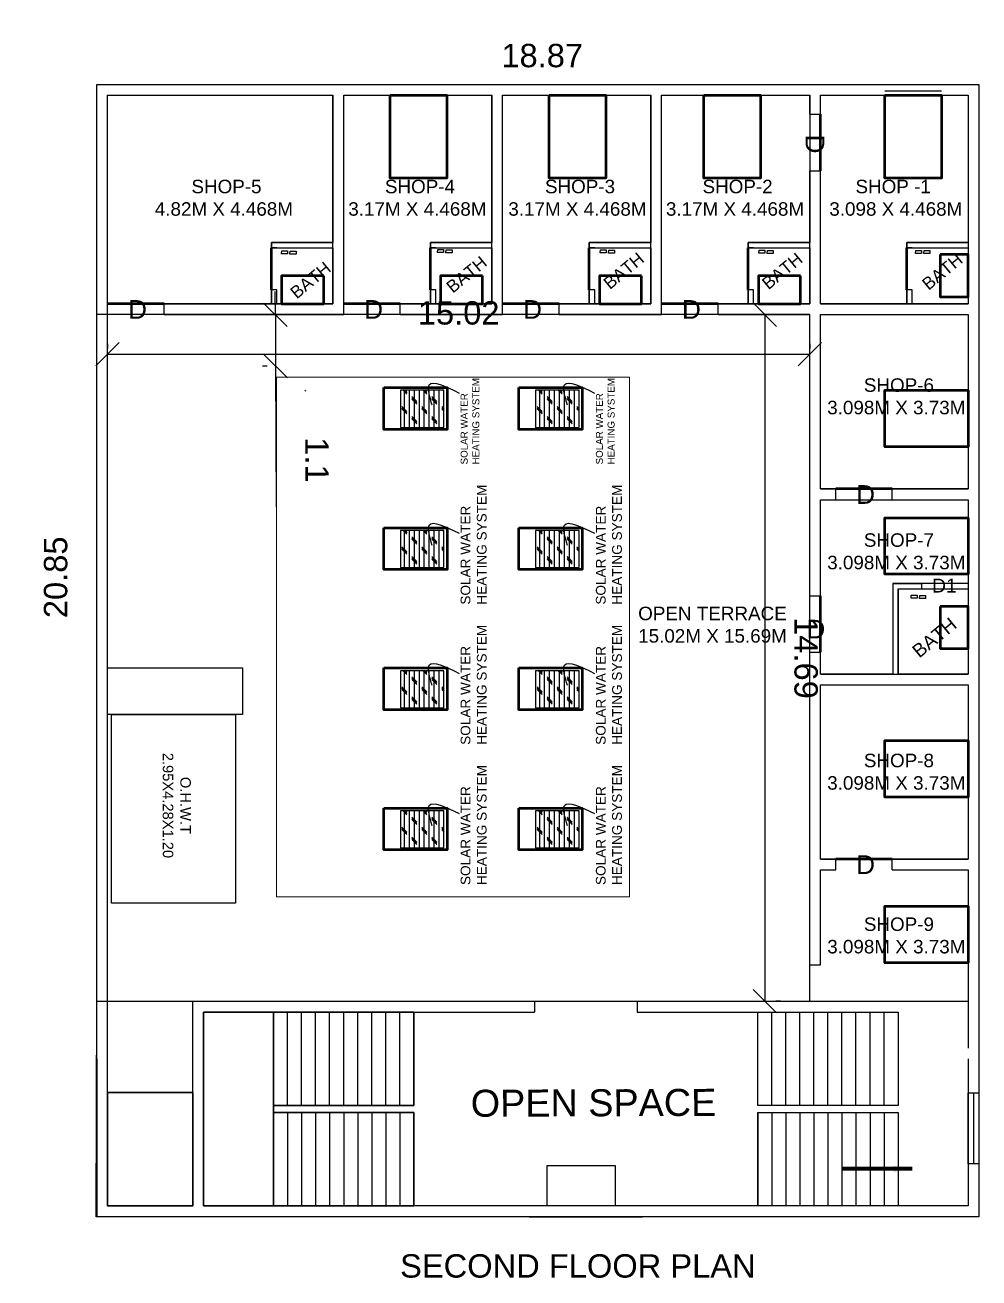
# Model space of a CAD drawing. Header units: metres. Extents: x 145568 to 146222, y 212280 to 212437.
# Drawn here: x 145808.28 to 145828.69, y 212330.65 to 212357.46 of the extents above; entities that cross this region are included whole.
import ezdxf

# ---------------------------------------------------------------- set-up
doc = ezdxf.new("R2010")
doc.units = ezdxf.units.M
doc.linetypes.add('ACAD_ISO07W100', pattern=[3, 0, -3])
doc.linetypes.add('HIDDEN', pattern=[0.375, 0.25, -0.125])
for name, color, linetype in [('BLK_1_COVERED_AREA', 140, 'Continuous'), ('BLK_1_FLR_2_BLT_UP_AREA', 13, 'Continuous'), ('BLK_1_FLR_2_DRINKING_WATER', 7, 'Continuous'), ('BLK_1_FLR_2_REGULAR_ROOM_1', 117, 'Continuous'), ('BLK_1_FLR_2_ROOF_AREA', 54, 'Continuous'), ('BLK_1_FLR_2_WASH', 56, 'Continuous'), ('BLK_1_FLR_2_WATER_CLOSET', 3, 'Continuous'), ('BLK_1_TERRACESERVICE_UTILITYDISTANCE', 1, 'Continuous'), ('FLOOR -GROUND', 7, 'Continuous'), ('SOLAR_WATER_HEATER', 1, 'Continuous')]:
    doc.layers.add(name, color=color, linetype=linetype)
for name, color, linetype, lineweight in [('BLK_1FLR_2_LIFT_1', 30, 'HIDDEN', 30), ('FLOOR02', 7, 'Continuous', 50), ('SOLAR_PANEL', 3, 'Continuous', 5)]:
    doc.layers.add(name, color=color, linetype=linetype, lineweight=lineweight)
doc.styles.get("Standard").update_dxf_attribs({"font": 'arial.ttf'})
doc.styles.add('STYLE10', font='swiss.ttf', dxfattribs={"height": 7})
doc.dimstyles.new('ISO-25', dxfattribs={"dimtxt": 2.5, "dimasz": 2.5, "dimexe": 1.25, "dimexo": 0.625, "dimtad": 1, "dimdsep": 46, "dimtxsty": 'Standard', "dimcen": 2.5, "dimadec": 0, "dimazin": 0, "dimtfac": 1, "dimtmove": 0, "dimatfit": 3, "dimfxl": 0, "dimarcsym": 0})
doc.dimstyles.new('Scale-100 Metre', dxfattribs={"dimtxt": 0.3, "dimasz": 0.175, "dimexe": 0.125, "dimexo": 0.0625, "dimgap": 0, "dimtad": 1, "dimzin": 3, "dimdsep": 46, "dimtxsty": 'Standard', "dimblk": 'ARCHTICK', "dimcen": -0.09, "dimse1": 1, "dimse2": 1, "dimclrd": 3, "dimclrt": 7, "dimadec": 0, "dimazin": 0, "dimtfac": 0.65, "dimtofl": 0, "dimtmove": 0, "dimatfit": 3, "dimfxl": 0, "dimtzin": 0, "dimlwd": -1, "dimarcsym": 0})

# ---------------------------------------------------------------- blocks, each defined once
blk = doc.blocks.new('*D66')
at = {"layer": 'Defpoints', "color": 0}
for p in [(145809.82, 212356.193), (145828.69, 212356.193), (145828.69, 212355.925)]:
    blk.add_point(p, dxfattribs=at)
at = {"color": 0, "insert": (145819.347, 212356.806), "char_height": 1, "attachment_point": 5}
blk.add_mtext('{\\H0.5x;18.87}', dxfattribs=at)
blk = doc.blocks.new('_Oblique')
at = {"color": 0, "linetype": 'ByBlock', "lineweight": -2}
blk.add_line((-0.5, -0.5), (0.5, 0.5), dxfattribs=at)
blk = doc.blocks.new('*D67')
at = {"layer": 'Defpoints', "color": 0}
for p in [(145809.82, 212356.193), (145809.82, 212335.341), (145809.82, 212335.341)]:
    blk.add_point(p, dxfattribs=at)
at = {"color": 0, "insert": (145808.94, 212345.645), "char_height": 1, "attachment_point": 5, "rotation": 90}
blk.add_mtext('{\\H0.5x;20.85}', dxfattribs=at)
blk = doc.blocks.new('*D63')
at = {"layer": 'BLK_1_TERRACESERVICE_UTILITYDISTANCE', "color": 0, "lineweight": -2}
for p, q in [((145813.639, 212351.263), (145813.637, 212351.763)), ((145813.639, 212351.263), (145813.644, 212350.162)), ((145813.644, 212350.162), (145813.657, 212347.145))]:
    blk.add_line(p, q, dxfattribs=at)
at = {"layer": 'BLK_1_TERRACESERVICE_UTILITYDISTANCE', "color": 0, "linetype": 'ACAD_ISO07W100', "lineweight": -2}
for p, q in [((145813.461, 212351.262), (145812.389, 212351.258)), ((145813.466, 212350.161), (145812.394, 212350.156))]:
    blk.add_line(p, q, dxfattribs=at)
at = {"layer": 'Defpoints', "color": 0}
for p in [(145814.086, 212351.265), (145813.644, 212350.162), (145814.091, 212350.164)]:
    blk.add_point(p, dxfattribs=at)
at = {"layer": 'BLK_1_TERRACESERVICE_UTILITYDISTANCE', "color": 0, "lineweight": -2, "xscale": 0.5, "yscale": 0.5, "zscale": 0.5}
for p, rotation in [((145813.639, 212351.263), 270.2542073395034), ((145813.644, 212350.162), 90.25420733950341)]:
    blk.add_blockref('_Oblique', p, dxfattribs=dict(at, rotation=rotation))
at = {"layer": 'BLK_1_TERRACESERVICE_UTILITYDISTANCE', "color": 0, "insert": (145814.529, 212348.157), "char_height": 0.5, "attachment_point": 5, "rotation": 270.2542}
blk.add_mtext('1.1', dxfattribs=at)
blk = doc.blocks.new('*D61')
at = {"layer": 'BLK_1_TERRACESERVICE_UTILITYDISTANCE', "color": 0, "linetype": 'ACAD_ISO07W100', "lineweight": -2}
for p, q in [((145810.05, 212350.64), (145810.05, 212349.17)), ((145825.07, 212350.64), (145825.07, 212349.17))]:
    blk.add_line(p, q, dxfattribs=at)
at = {"layer": 'BLK_1_TERRACESERVICE_UTILITYDISTANCE', "color": 0, "lineweight": -2}
blk.add_line((145810.05, 212350.42), (145825.07, 212350.42), dxfattribs=at)
at = {"layer": 'Defpoints', "color": 0}
for p in [(145810.05, 212351.265), (145825.07, 212351.265), (145825.07, 212350.42)]:
    blk.add_point(p, dxfattribs=at)
at = {"layer": 'BLK_1_TERRACESERVICE_UTILITYDISTANCE', "color": 0, "lineweight": -2, "xscale": 0.5, "yscale": 0.5, "zscale": 0.5, "rotation": 180}
blk.add_blockref('_Oblique', (145810.05, 212350.42), dxfattribs=at)
at = {"layer": 'BLK_1_TERRACESERVICE_UTILITYDISTANCE', "color": 0, "lineweight": -2, "xscale": 0.5, "yscale": 0.5, "zscale": 0.5}
blk.add_blockref('_Oblique', (145825.07, 212350.42), dxfattribs=at)
at = {"layer": 'BLK_1_TERRACESERVICE_UTILITYDISTANCE', "color": 0, "insert": (145817.56, 212351.3), "char_height": 0.5, "attachment_point": 5}
blk.add_mtext('15.02', dxfattribs=at)
blk = doc.blocks.new('_ArchTick')
at = {"color": 0, "linetype": 'ByBlock', "const_width": 0.15}
blk.add_lwpolyline([(-0.5, -0.5), (0.5, 0.5)], dxfattribs=at)
blk = doc.blocks.new('*D62')
at = {"layer": 'BLK_1_TERRACESERVICE_UTILITYDISTANCE', "color": 0, "linetype": 'ACAD_ISO07W100', "lineweight": -2}
for p, q in [((145824.445, 212351.265), (145822.858, 212351.265)), ((145824.445, 212336.573), (145822.859, 212336.573))]:
    blk.add_line(p, q, dxfattribs=at)
at = {"layer": 'BLK_1_TERRACESERVICE_UTILITYDISTANCE', "color": 0, "lineweight": -2}
blk.add_line((145824.108, 212351.265), (145824.109, 212336.573), dxfattribs=at)
at = {"layer": 'Defpoints', "color": 0}
for p in [(145825.07, 212351.265), (145824.109, 212336.573), (145825.07, 212336.573)]:
    blk.add_point(p, dxfattribs=at)
at = {"layer": 'BLK_1_TERRACESERVICE_UTILITYDISTANCE', "color": 0, "lineweight": -2, "xscale": 0.5, "yscale": 0.5, "zscale": 0.5}
for p, rotation in [((145824.108, 212351.265), 90.000144235721), ((145824.109, 212336.573), 270.000144235721)]:
    blk.add_blockref('_Oblique', p, dxfattribs=dict(at, rotation=rotation))
at = {"layer": 'BLK_1_TERRACESERVICE_UTILITYDISTANCE', "color": 0, "insert": (145824.989, 212343.919), "char_height": 0.5, "attachment_point": 5, "rotation": 270.0001}
blk.add_mtext('14.69', dxfattribs=at)

msp = doc.modelspace()

# ---------------------------------------------------------------- linework, layer by layer
at = {"color": 0}
for p, q in [((145809.82, 212356.1931), (145828.69, 212356.1931)), ((145809.82, 212335.3411), (145809.82, 212356.1931)), ((145826.6781, 212356.053), (145827.8881, 212356.053)), ((145828.69, 212356.1931), (145828.69, 212331.9631)), ((145810.05, 212355.9631), (145814.87, 212355.9631)), ((145810.05, 212334.6231), (145810.05, 212355.9631)), ((145814.87, 212351.4951), (145814.87, 212355.9631)), ((145815.1, 212355.9631), (145818.27, 212355.9631)), ((145815.1, 212351.2651), (145815.1, 212355.9631)), ((145818.27, 212351.4951), (145818.27, 212355.9631)), ((145818.5, 212355.9631), (145821.67, 212355.9631)), ((145818.5, 212351.2651), (145818.5, 212355.9631)), ((145821.67, 212351.4951), (145821.67, 212355.9631)), ((145821.9, 212355.9631), (145825.07, 212355.9631)), ((145821.9, 212351.2651), (145821.9, 212355.9631)), ((145825.07, 212355.5554), (145825.07, 212355.9631)), ((145825.3, 212355.9631), (145828.46, 212355.9631)), ((145825.3, 212355.5554), (145825.3, 212355.9631)), ((145828.46, 212355.9631), (145828.46, 212351.4951)), ((145825.07, 212355.5554), (145825.3, 212355.5554)), ((145825.07, 212351.4951), (145825.07, 212354.3454)), ((145825.07, 212354.3454), (145825.3, 212354.3454)), ((145825.3, 212351.4951), (145825.3, 212354.3454)), ((145813.555, 212352.8101), (145814.87, 212352.8101)), ((145813.555, 212352.6951), (145813.555, 212352.8101)), ((145816.955, 212352.8101), (145818.27, 212352.8101)), ((145816.955, 212352.6951), (145816.955, 212352.8101)), ((145820.355, 212352.8101), (145821.67, 212352.8101)), ((145820.355, 212352.6951), (145820.355, 212352.8101)), ((145823.755, 212352.8101), (145825.07, 212352.8101)), ((145823.755, 212352.6951), (145823.755, 212352.8101)), ((145827.145, 212352.6951), (145827.145, 212352.8101)), ((145827.145, 212352.8101), (145828.46, 212352.8101)), ((145813.67, 212352.6951), (145813.555, 212352.6951)), ((145813.67, 212352.6951), (145814.87, 212352.6951)), ((145817.07, 212352.6951), (145816.955, 212352.6951)), ((145817.07, 212352.6951), (145818.27, 212352.6951)), ((145820.47, 212352.6951), (145820.355, 212352.6951)), ((145820.47, 212352.6951), (145821.67, 212352.6951)), ((145823.87, 212352.6951), (145823.755, 212352.6951)), ((145823.87, 212352.6951), (145825.07, 212352.6951)), ((145827.26, 212352.6951), (145827.145, 212352.6951)), ((145827.26, 212352.6951), (145828.46, 212352.6951)), ((145813.555, 212351.4951), (145813.555, 212351.7951)), ((145813.67, 212351.7951), (145813.555, 212351.7951)), ((145813.67, 212351.4951), (145813.67, 212351.7951)), ((145816.955, 212351.4951), (145816.955, 212351.7951)), ((145817.07, 212351.7951), (145816.955, 212351.7951)), ((145817.07, 212351.4951), (145817.07, 212351.7951)), ((145820.355, 212351.4951), (145820.355, 212351.7951)), ((145820.47, 212351.7951), (145820.355, 212351.7951)), ((145820.47, 212351.4951), (145820.47, 212351.7951)), ((145823.755, 212351.4951), (145823.755, 212351.7951)), ((145823.87, 212351.7951), (145823.755, 212351.7951)), ((145823.87, 212351.4951), (145823.87, 212351.7951)), ((145827.145, 212351.4951), (145827.145, 212351.7951)), ((145827.26, 212351.7951), (145827.145, 212351.7951)), ((145827.26, 212351.4951), (145827.26, 212351.7951)), ((145810.05, 212351.2651), (145810.05, 212351.4951)), ((145811.26, 212351.4951), (145814.87, 212351.4951)), ((145811.26, 212351.2651), (145811.26, 212351.4951)), ((145816.31, 212351.4951), (145818.27, 212351.4951)), ((145816.31, 212351.2651), (145816.31, 212351.4951)), ((145819.71, 212351.4951), (145821.67, 212351.4951)), ((145819.71, 212351.2651), (145819.71, 212351.4951)), ((145823.11, 212351.4951), (145825.07, 212351.4951)), ((145823.11, 212351.2651), (145823.11, 212351.4951)), ((145825.3, 212351.4951), (145828.46, 212351.4951)), ((145811.26, 212351.2651), (145815.1, 212351.2651)), ((145816.31, 212351.2651), (145818.5, 212351.2651)), ((145819.71, 212351.2651), (145821.9, 212351.2651)), ((145823.11, 212351.2651), (145825.07, 212351.2651)), ((145825.07, 212345.2516), (145825.07, 212351.2651)), ((145825.3, 212351.2651), (145828.46, 212351.2651)), ((145825.3, 212347.5351), (145825.3, 212351.2651)), ((145828.46, 212351.2651), (145828.46, 212347.5351)), ((145825.3, 212347.5351), (145825.6255, 212347.5351)), ((145825.6255, 212347.3051), (145825.6255, 212347.5351)), ((145826.8355, 212347.5351), (145828.46, 212347.5351)), ((145826.8355, 212347.3051), (145826.8355, 212347.5351)), ((145825.3, 212347.3051), (145825.6255, 212347.3051)), ((145825.3, 212345.2516), (145825.3, 212347.3051)), ((145826.8355, 212347.3051), (145828.46, 212347.3051)), ((145828.46, 212347.3051), (145828.46, 212343.5751)), ((145826.845, 212345.5101), (145826.845, 212343.5751)), ((145826.845, 212345.5101), (145827.46, 212345.5101)), ((145826.96, 212345.3951), (145826.96, 212343.5751)), ((145826.96, 212345.3951), (145827.46, 212345.3951)), ((145827.46, 212345.5101), (145827.46, 212345.3951)), ((145825.07, 212345.2516), (145825.3, 212345.2516)), ((145825.07, 212337.3553), (145825.07, 212344.0416)), ((145825.07, 212344.0416), (145825.3, 212344.0416)), ((145825.3, 212343.5751), (145825.3, 212344.0416)), ((145825.3, 212343.5751), (145828.46, 212343.5751)), ((145825.3, 212339.6151), (145825.3, 212343.3451)), ((145825.3, 212343.3451), (145828.46, 212343.3451)), ((145828.46, 212343.3451), (145828.46, 212339.6151)), ((145825.3, 212339.6151), (145825.6255, 212339.6151)), ((145825.3, 212337.3553), (145825.3, 212339.3851)), ((145825.3, 212339.3851), (145825.6255, 212339.3851)), ((145825.6255, 212339.3851), (145825.6255, 212339.6151)), ((145826.8355, 212339.6151), (145828.46, 212339.6151)), ((145826.8355, 212339.3851), (145826.8355, 212339.6151)), ((145826.8355, 212339.3851), (145828.46, 212339.3851)), ((145828.46, 212339.3851), (145828.46, 212335.5711)), ((145825.07, 212337.3553), (145825.3, 212337.3553)), ((145811.87, 212332.1931), (145811.87, 212336.5731)), ((145811.87, 212332.1931), (145811.87, 212335.3411)), ((145812.1, 212332.1931), (145812.1, 212335.3411)), ((145828.46, 212335.3411), (145828.46, 212332.1931)), ((145811.87, 212333.0925), (145811.87, 212334.6165)), ((145828.46, 212334.6165), (145828.69, 212334.6165)), ((145828.46, 212333.0925), (145828.46, 212334.6165)), ((145828.575, 212334.6165), (145828.575, 212333.0925)), ((145828.69, 212334.6165), (145828.69, 212333.0925)), ((145828.69, 212333.0925), (145828.46, 212333.0925)), ((145821.49, 212332.1931), (145812.1, 212332.1931)), ((145828.46, 212332.1931), (145821.49, 212332.1931)), ((145819.07, 212331.9631), (145811.87, 212331.9631)), ((145828.69, 212331.9631), (145821.49, 212331.9631))]:
    msp.add_line(p, q, dxfattribs=at)
at = {"color": 33}
for p, q in [((145814.2684, 212349.6468), (145814.2904, 212349.6248)), ((145816.3715, 212349.6468), (145816.4524, 212349.5658)), ((145816.3981, 212349.6468), (145816.4524, 212349.5924)), ((145816.3992, 212348.8534), (145816.3992, 212349.6468)), ((145816.4247, 212349.6468), (145816.4524, 212349.619)), ((145816.5056, 212348.8534), (145816.5056, 212349.6468)), ((145816.612, 212348.8534), (145816.612, 212349.6468)), ((145816.7184, 212348.8534), (145816.7184, 212349.6468)), ((145816.797, 212349.6468), (145816.878, 212349.5658)), ((145816.8236, 212349.6468), (145816.878, 212349.5924)), ((145816.8248, 212348.8534), (145816.8248, 212349.6468)), ((145816.8502, 212349.6468), (145816.878, 212349.619)), ((145816.9312, 212348.8534), (145816.9312, 212349.6468)), ((145817.0376, 212348.8534), (145817.0376, 212349.6468)), ((145817.144, 212348.8534), (145817.144, 212349.6468)), ((145817.2226, 212349.6468), (145817.2446, 212349.6248)), ((145819.2654, 212349.6468), (145819.3463, 212349.5658)), ((145819.292, 212349.6468), (145819.3463, 212349.5924)), ((145819.2932, 212348.8534), (145819.2932, 212349.6468)), ((145819.3186, 212349.6468), (145819.3463, 212349.619)), ((145819.3995, 212348.8534), (145819.3995, 212349.6468)), ((145819.5059, 212348.8534), (145819.5059, 212349.6468)), ((145819.6123, 212348.8534), (145819.6123, 212349.6468)), ((145819.6909, 212349.6468), (145819.7719, 212349.5658)), ((145819.7175, 212349.6468), (145819.7719, 212349.5924)), ((145819.7187, 212348.8534), (145819.7187, 212349.6468)), ((145819.7441, 212349.6468), (145819.7719, 212349.619)), ((145819.8251, 212348.8534), (145819.8251, 212349.6468)), ((145819.9315, 212348.8534), (145819.9315, 212349.6468)), ((145820.0379, 212348.8534), (145820.0379, 212349.6468)), ((145820.1165, 212349.6468), (145820.1385, 212349.6248)), ((145816.3461, 212349.2998), (145816.4524, 212349.1935)), ((145816.5588, 212349.5126), (145816.6652, 212349.4062)), ((145816.5588, 212349.486), (145816.6652, 212349.3796)), ((145816.5588, 212349.4594), (145816.6652, 212349.353)), ((145816.7716, 212349.2998), (145816.878, 212349.1935)), ((145816.9844, 212349.5126), (145817.0908, 212349.4062)), ((145816.9844, 212349.486), (145817.0908, 212349.3796)), ((145816.9844, 212349.4594), (145817.0908, 212349.353)), ((145817.1971, 212349.2998), (145817.2446, 212349.2524)), ((145819.24, 212349.2998), (145819.3463, 212349.1935)), ((145819.4527, 212349.5126), (145819.5591, 212349.4062)), ((145819.4527, 212349.486), (145819.5591, 212349.3796)), ((145819.4527, 212349.4594), (145819.5591, 212349.353)), ((145819.6655, 212349.2998), (145819.7719, 212349.1935)), ((145819.8783, 212349.5126), (145819.9847, 212349.4062)), ((145819.8783, 212349.486), (145819.9847, 212349.3796)), ((145819.8783, 212349.4594), (145819.9847, 212349.353)), ((145820.0911, 212349.2998), (145820.1385, 212349.2524)), ((145816.3461, 212349.2732), (145816.4524, 212349.1669)), ((145816.3461, 212349.2467), (145816.4524, 212349.1403)), ((145816.5588, 212349.0871), (145816.6652, 212348.9807)), ((145816.5588, 212349.0605), (145816.6652, 212348.9541)), ((145816.5588, 212349.0339), (145816.6652, 212348.9275)), ((145816.7716, 212349.2732), (145816.878, 212349.1669)), ((145816.7716, 212349.2467), (145816.878, 212349.1403)), ((145816.9844, 212349.0871), (145817.0908, 212348.9807)), ((145816.9844, 212349.0605), (145817.0908, 212348.9541)), ((145816.9844, 212349.0339), (145817.0908, 212348.9275)), ((145817.1971, 212349.2732), (145817.2446, 212349.2258)), ((145817.1971, 212349.2467), (145817.2446, 212349.1992)), ((145819.24, 212349.2732), (145819.3463, 212349.1669)), ((145819.24, 212349.2467), (145819.3463, 212349.1403)), ((145819.4527, 212349.0871), (145819.5591, 212348.9807)), ((145819.4527, 212349.0605), (145819.5591, 212348.9541)), ((145819.4527, 212349.0339), (145819.5591, 212348.9275)), ((145819.6655, 212349.2732), (145819.7719, 212349.1669)), ((145819.6655, 212349.2467), (145819.7719, 212349.1403)), ((145819.8783, 212349.0871), (145819.9847, 212348.9807)), ((145819.8783, 212349.0605), (145819.9847, 212348.9541)), ((145819.8783, 212349.0339), (145819.9847, 212348.9275)), ((145820.0911, 212349.2732), (145820.1385, 212349.2258)), ((145820.0911, 212349.2467), (145820.1385, 212349.1992)), ((145816.3715, 212346.6468), (145816.4524, 212346.5658)), ((145816.3981, 212346.6468), (145816.4524, 212346.5924)), ((145816.3992, 212345.8534), (145816.3992, 212346.6468)), ((145816.4247, 212346.6468), (145816.4524, 212346.619)), ((145816.5056, 212345.8534), (145816.5056, 212346.6468)), ((145816.612, 212345.8534), (145816.612, 212346.6468)), ((145816.7184, 212345.8534), (145816.7184, 212346.6468)), ((145816.797, 212346.6468), (145816.878, 212346.5658)), ((145816.8236, 212346.6468), (145816.878, 212346.5924)), ((145816.8248, 212345.8534), (145816.8248, 212346.6468)), ((145816.8502, 212346.6468), (145816.878, 212346.619)), ((145816.9312, 212345.8534), (145816.9312, 212346.6468)), ((145817.0376, 212345.8534), (145817.0376, 212346.6468)), ((145817.144, 212345.8534), (145817.144, 212346.6468)), ((145817.2226, 212346.6468), (145817.2446, 212346.6248)), ((145819.2654, 212346.6468), (145819.3463, 212346.5658)), ((145819.292, 212346.6468), (145819.3463, 212346.5924)), ((145819.2932, 212345.8534), (145819.2932, 212346.6468)), ((145819.3186, 212346.6468), (145819.3463, 212346.619)), ((145819.3995, 212345.8534), (145819.3995, 212346.6468)), ((145819.5059, 212345.8534), (145819.5059, 212346.6468)), ((145819.6123, 212345.8534), (145819.6123, 212346.6468)), ((145819.6909, 212346.6468), (145819.7719, 212346.5658)), ((145819.7175, 212346.6468), (145819.7719, 212346.5924)), ((145819.7187, 212345.8534), (145819.7187, 212346.6468)), ((145819.7441, 212346.6468), (145819.7719, 212346.619)), ((145819.8251, 212345.8534), (145819.8251, 212346.6468)), ((145819.9315, 212345.8534), (145819.9315, 212346.6468)), ((145820.0379, 212345.8534), (145820.0379, 212346.6468)), ((145820.1165, 212346.6468), (145820.1385, 212346.6248)), ((145816.5588, 212346.5126), (145816.6652, 212346.4062)), ((145816.5588, 212346.486), (145816.6652, 212346.3796)), ((145816.5588, 212346.4594), (145816.6652, 212346.353)), ((145816.9844, 212346.5126), (145817.0908, 212346.4062)), ((145816.9844, 212346.486), (145817.0908, 212346.3796)), ((145816.9844, 212346.4594), (145817.0908, 212346.353)), ((145819.4527, 212346.5126), (145819.5591, 212346.4062)), ((145819.4527, 212346.486), (145819.5591, 212346.3796)), ((145819.4527, 212346.4594), (145819.5591, 212346.353)), ((145819.8783, 212346.5126), (145819.9847, 212346.4062)), ((145819.8783, 212346.486), (145819.9847, 212346.3796)), ((145819.8783, 212346.4594), (145819.9847, 212346.353)), ((145816.3461, 212346.2998), (145816.4524, 212346.1935)), ((145816.3461, 212346.2732), (145816.4524, 212346.1669)), ((145816.3461, 212346.2467), (145816.4524, 212346.1403)), ((145816.5588, 212346.0871), (145816.6652, 212345.9807)), ((145816.7716, 212346.2998), (145816.878, 212346.1935)), ((145816.7716, 212346.2732), (145816.878, 212346.1669)), ((145816.7716, 212346.2467), (145816.878, 212346.1403)), ((145816.9844, 212346.0871), (145817.0908, 212345.9807)), ((145817.1971, 212346.2998), (145817.2446, 212346.2524)), ((145817.1971, 212346.2732), (145817.2446, 212346.2258)), ((145817.1971, 212346.2467), (145817.2446, 212346.1992)), ((145819.24, 212346.2998), (145819.3463, 212346.1935)), ((145819.24, 212346.2732), (145819.3463, 212346.1669)), ((145819.24, 212346.2467), (145819.3463, 212346.1403)), ((145819.4527, 212346.0871), (145819.5591, 212345.9807)), ((145819.6655, 212346.2998), (145819.7719, 212346.1935)), ((145819.6655, 212346.2732), (145819.7719, 212346.1669)), ((145819.6655, 212346.2467), (145819.7719, 212346.1403)), ((145819.8783, 212346.0871), (145819.9847, 212345.9807)), ((145820.0911, 212346.2998), (145820.1385, 212346.2524)), ((145820.0911, 212346.2732), (145820.1385, 212346.2258)), ((145820.0911, 212346.2467), (145820.1385, 212346.1992)), ((145816.5588, 212346.0605), (145816.6652, 212345.9541)), ((145816.5588, 212346.0339), (145816.6652, 212345.9275)), ((145816.9844, 212346.0605), (145817.0908, 212345.9541)), ((145816.9844, 212346.0339), (145817.0908, 212345.9275)), ((145819.4527, 212346.0605), (145819.5591, 212345.9541)), ((145819.4527, 212346.0339), (145819.5591, 212345.9275)), ((145819.8783, 212346.0605), (145819.9847, 212345.9541)), ((145819.8783, 212346.0339), (145819.9847, 212345.9275)), ((145816.3715, 212343.6468), (145816.4524, 212343.5658)), ((145816.3981, 212343.6468), (145816.4524, 212343.5924)), ((145816.3992, 212342.8534), (145816.3992, 212343.6468)), ((145816.4247, 212343.6468), (145816.4524, 212343.619)), ((145816.5056, 212342.8534), (145816.5056, 212343.6468)), ((145816.5588, 212343.5126), (145816.6652, 212343.4062)), ((145816.5588, 212343.486), (145816.6652, 212343.3796)), ((145816.5588, 212343.4594), (145816.6652, 212343.353)), ((145816.612, 212342.8534), (145816.612, 212343.6468)), ((145816.7184, 212342.8534), (145816.7184, 212343.6468)), ((145816.797, 212343.6468), (145816.878, 212343.5658)), ((145816.8236, 212343.6468), (145816.878, 212343.5924)), ((145816.8248, 212342.8534), (145816.8248, 212343.6468)), ((145816.8502, 212343.6468), (145816.878, 212343.619)), ((145816.9312, 212342.8534), (145816.9312, 212343.6468)), ((145816.9844, 212343.5126), (145817.0908, 212343.4062)), ((145816.9844, 212343.486), (145817.0908, 212343.3796)), ((145816.9844, 212343.4594), (145817.0908, 212343.353)), ((145817.0376, 212342.8534), (145817.0376, 212343.6468)), ((145817.144, 212342.8534), (145817.144, 212343.6468)), ((145817.2226, 212343.6468), (145817.2446, 212343.6248)), ((145819.2654, 212343.6468), (145819.3463, 212343.5658)), ((145819.292, 212343.6468), (145819.3463, 212343.5924)), ((145819.2932, 212342.8534), (145819.2932, 212343.6468)), ((145819.3186, 212343.6468), (145819.3463, 212343.619)), ((145819.3995, 212342.8534), (145819.3995, 212343.6468)), ((145819.4527, 212343.5126), (145819.5591, 212343.4062)), ((145819.4527, 212343.486), (145819.5591, 212343.3796)), ((145819.4527, 212343.4594), (145819.5591, 212343.353)), ((145819.5059, 212342.8534), (145819.5059, 212343.6468)), ((145819.6123, 212342.8534), (145819.6123, 212343.6468)), ((145819.6909, 212343.6468), (145819.7719, 212343.5658)), ((145819.7175, 212343.6468), (145819.7719, 212343.5924)), ((145819.7187, 212342.8534), (145819.7187, 212343.6468)), ((145819.7441, 212343.6468), (145819.7719, 212343.619)), ((145819.8251, 212342.8534), (145819.8251, 212343.6468)), ((145819.8783, 212343.5126), (145819.9847, 212343.4062)), ((145819.8783, 212343.486), (145819.9847, 212343.3796)), ((145819.8783, 212343.4594), (145819.9847, 212343.353)), ((145819.9315, 212342.8534), (145819.9315, 212343.6468)), ((145820.0379, 212342.8534), (145820.0379, 212343.6468)), ((145820.1165, 212343.6468), (145820.1385, 212343.6248)), ((145816.3461, 212343.2998), (145816.4524, 212343.1935)), ((145816.3461, 212343.2732), (145816.4524, 212343.1669)), ((145816.3461, 212343.2467), (145816.4524, 212343.1403)), ((145816.7716, 212343.2998), (145816.878, 212343.1935)), ((145816.7716, 212343.2732), (145816.878, 212343.1669)), ((145816.7716, 212343.2467), (145816.878, 212343.1403)), ((145817.1971, 212343.2998), (145817.2446, 212343.2524)), ((145817.1971, 212343.2732), (145817.2446, 212343.2258)), ((145817.1971, 212343.2467), (145817.2446, 212343.1992)), ((145819.24, 212343.2998), (145819.3463, 212343.1935)), ((145819.24, 212343.2732), (145819.3463, 212343.1669)), ((145819.24, 212343.2467), (145819.3463, 212343.1403)), ((145819.6655, 212343.2998), (145819.7719, 212343.1935)), ((145819.6655, 212343.2732), (145819.7719, 212343.1669)), ((145819.6655, 212343.2467), (145819.7719, 212343.1403)), ((145820.0911, 212343.2998), (145820.1385, 212343.2524)), ((145820.0911, 212343.2732), (145820.1385, 212343.2258)), ((145820.0911, 212343.2467), (145820.1385, 212343.1992)), ((145816.5588, 212343.0871), (145816.6652, 212342.9807)), ((145816.5588, 212343.0605), (145816.6652, 212342.9541)), ((145816.5588, 212343.0339), (145816.6652, 212342.9275)), ((145816.9844, 212343.0871), (145817.0908, 212342.9807)), ((145816.9844, 212343.0605), (145817.0908, 212342.9541)), ((145816.9844, 212343.0339), (145817.0908, 212342.9275)), ((145819.4527, 212343.0871), (145819.5591, 212342.9807)), ((145819.4527, 212343.0605), (145819.5591, 212342.9541)), ((145819.4527, 212343.0339), (145819.5591, 212342.9275)), ((145819.8783, 212343.0871), (145819.9847, 212342.9807)), ((145819.8783, 212343.0605), (145819.9847, 212342.9541)), ((145819.8783, 212343.0339), (145819.9847, 212342.9275)), ((145816.3715, 212340.6468), (145816.4524, 212340.5658)), ((145816.3981, 212340.6468), (145816.4524, 212340.5924)), ((145816.3992, 212339.8534), (145816.3992, 212340.6468)), ((145816.4247, 212340.6468), (145816.4524, 212340.619)), ((145816.5056, 212339.8534), (145816.5056, 212340.6468)), ((145816.5588, 212340.5126), (145816.6652, 212340.4062)), ((145816.5588, 212340.486), (145816.6652, 212340.3796)), ((145816.5588, 212340.4594), (145816.6652, 212340.353)), ((145816.612, 212339.8534), (145816.612, 212340.6468)), ((145816.7184, 212339.8534), (145816.7184, 212340.6468)), ((145816.797, 212340.6468), (145816.878, 212340.5658)), ((145816.8236, 212340.6468), (145816.878, 212340.5924)), ((145816.8248, 212339.8534), (145816.8248, 212340.6468)), ((145816.8502, 212340.6468), (145816.878, 212340.619)), ((145816.9312, 212339.8534), (145816.9312, 212340.6468)), ((145816.9844, 212340.5126), (145817.0908, 212340.4062)), ((145816.9844, 212340.486), (145817.0908, 212340.3796)), ((145816.9844, 212340.4594), (145817.0908, 212340.353)), ((145817.0376, 212339.8534), (145817.0376, 212340.6468)), ((145817.144, 212339.8534), (145817.144, 212340.6468)), ((145817.2226, 212340.6468), (145817.2446, 212340.6248)), ((145819.2654, 212340.6468), (145819.3463, 212340.5658)), ((145819.292, 212340.6468), (145819.3463, 212340.5924)), ((145819.2932, 212339.8534), (145819.2932, 212340.6468)), ((145819.3186, 212340.6468), (145819.3463, 212340.619)), ((145819.3995, 212339.8534), (145819.3995, 212340.6468)), ((145819.4527, 212340.5126), (145819.5591, 212340.4062)), ((145819.4527, 212340.486), (145819.5591, 212340.3796)), ((145819.4527, 212340.4594), (145819.5591, 212340.353)), ((145819.5059, 212339.8534), (145819.5059, 212340.6468)), ((145819.6123, 212339.8534), (145819.6123, 212340.6468)), ((145819.6909, 212340.6468), (145819.7719, 212340.5658)), ((145819.7175, 212340.6468), (145819.7719, 212340.5924)), ((145819.7187, 212339.8534), (145819.7187, 212340.6468)), ((145819.7441, 212340.6468), (145819.7719, 212340.619)), ((145819.8251, 212339.8534), (145819.8251, 212340.6468)), ((145819.8783, 212340.5126), (145819.9847, 212340.4062)), ((145819.8783, 212340.486), (145819.9847, 212340.3796)), ((145819.8783, 212340.4594), (145819.9847, 212340.353)), ((145819.9315, 212339.8534), (145819.9315, 212340.6468)), ((145820.0379, 212339.8534), (145820.0379, 212340.6468)), ((145820.1165, 212340.6468), (145820.1385, 212340.6248)), ((145816.3461, 212340.2998), (145816.4524, 212340.1935)), ((145816.3461, 212340.2732), (145816.4524, 212340.1669)), ((145816.3461, 212340.2467), (145816.4524, 212340.1403)), ((145816.7716, 212340.2998), (145816.878, 212340.1935)), ((145816.7716, 212340.2732), (145816.878, 212340.1669)), ((145816.7716, 212340.2467), (145816.878, 212340.1403)), ((145817.1971, 212340.2998), (145817.2446, 212340.2524)), ((145817.1971, 212340.2732), (145817.2446, 212340.2258)), ((145817.1971, 212340.2467), (145817.2446, 212340.1992)), ((145819.24, 212340.2998), (145819.3463, 212340.1935)), ((145819.24, 212340.2732), (145819.3463, 212340.1669)), ((145819.24, 212340.2467), (145819.3463, 212340.1403)), ((145819.6655, 212340.2998), (145819.7719, 212340.1935)), ((145819.6655, 212340.2732), (145819.7719, 212340.1669)), ((145819.6655, 212340.2467), (145819.7719, 212340.1403)), ((145820.0911, 212340.2998), (145820.1385, 212340.2524)), ((145820.0911, 212340.2732), (145820.1385, 212340.2258)), ((145820.0911, 212340.2467), (145820.1385, 212340.1992)), ((145816.5588, 212340.0871), (145816.6652, 212339.9807)), ((145816.5588, 212340.0605), (145816.6652, 212339.9541)), ((145816.5588, 212340.0339), (145816.6652, 212339.9275)), ((145816.9844, 212340.0871), (145817.0908, 212339.9807)), ((145816.9844, 212340.0605), (145817.0908, 212339.9541)), ((145816.9844, 212340.0339), (145817.0908, 212339.9275)), ((145819.4527, 212340.0871), (145819.5591, 212339.9807)), ((145819.4527, 212340.0605), (145819.5591, 212339.9541)), ((145819.4527, 212340.0339), (145819.5591, 212339.9275)), ((145819.8783, 212340.0871), (145819.9847, 212339.9807)), ((145819.8783, 212340.0605), (145819.9847, 212339.9541)), ((145819.8783, 212340.0339), (145819.9847, 212339.9275))]:
    msp.add_line(p, q, dxfattribs=at)
at = {"color": 7}
for p, q in [((145813.6, 212334.3431), (145813.6, 212336.3431)), ((145813.9, 212334.3431), (145813.9, 212336.3431)), ((145814.2, 212334.3431), (145814.2, 212336.3431)), ((145814.5, 212334.3431), (145814.5, 212336.3431)), ((145814.8, 212334.3431), (145814.8, 212336.3431)), ((145815.1, 212334.3431), (145815.1, 212336.3431)), ((145815.4, 212334.3431), (145815.4, 212336.3431)), ((145815.7, 212334.3431), (145815.7, 212336.3431)), ((145816, 212334.3431), (145816, 212336.3431)), ((145816.3, 212334.3431), (145816.3, 212336.3431)), ((145824.26, 212334.3431), (145824.26, 212336.3431)), ((145824.56, 212334.3431), (145824.56, 212336.3431)), ((145824.86, 212334.3431), (145824.86, 212336.3431)), ((145825.16, 212334.3431), (145825.16, 212336.3431)), ((145825.46, 212334.3431), (145825.46, 212336.3431)), ((145825.76, 212334.3431), (145825.76, 212336.3431)), ((145826.06, 212334.3431), (145826.06, 212336.3431)), ((145826.36, 212334.3431), (145826.36, 212336.3431)), ((145826.66, 212334.3431), (145826.66, 212336.3431)), ((145813.6, 212334.1931), (145813.6, 212332.1931)), ((145813.9, 212334.1931), (145813.9, 212332.1931)), ((145814.2, 212334.1931), (145814.2, 212332.1931)), ((145814.5, 212334.1931), (145814.5, 212332.1931)), ((145814.8, 212334.1931), (145814.8, 212332.1931)), ((145815.1, 212334.1931), (145815.1, 212332.1931)), ((145815.4, 212334.1931), (145815.4, 212332.1931)), ((145815.7, 212334.1931), (145815.7, 212332.1931)), ((145816, 212334.1931), (145816, 212332.1931)), ((145816.3, 212334.1931), (145816.3, 212332.1931)), ((145823.96, 212334.1931), (145823.96, 212332.1931)), ((145824.26, 212334.1931), (145824.26, 212332.1931)), ((145824.56, 212334.1931), (145824.56, 212332.1931)), ((145824.86, 212334.1931), (145824.86, 212332.1931)), ((145825.16, 212334.1931), (145825.16, 212332.1931)), ((145825.46, 212334.1931), (145825.46, 212332.1931)), ((145825.76, 212334.1931), (145825.76, 212332.1931)), ((145826.06, 212334.1931), (145826.06, 212332.1931)), ((145826.36, 212334.1931), (145826.36, 212332.1931)), ((145826.66, 212334.1931), (145826.66, 212332.1931)), ((145826.96, 212334.1931), (145826.96, 212332.1931))]:
    msp.add_line(p, q, dxfattribs=at)
at = {"color": 5}
for points in [[(145815.9559, 212348.8106), (145815.9559, 212349.7067), (145817.3112, 212349.7067), (145817.3112, 212348.8106)], [(145818.8498, 212348.8106), (145818.8498, 212349.7067), (145820.2051, 212349.7067), (145820.2051, 212348.8106)], [(145815.9559, 212345.8106), (145815.9559, 212346.7067), (145817.3112, 212346.7067), (145817.3112, 212345.8106)], [(145818.8498, 212345.8106), (145818.8498, 212346.7067), (145820.2051, 212346.7067), (145820.2051, 212345.8106)], [(145815.9559, 212342.8106), (145815.9559, 212343.7067), (145817.3112, 212343.7067), (145817.3112, 212342.8106)], [(145818.8498, 212342.8106), (145818.8498, 212343.7067), (145820.2051, 212343.7067), (145820.2051, 212342.8106)], [(145815.9559, 212339.8106), (145815.9559, 212340.7067), (145817.3112, 212340.7067), (145817.3112, 212339.8106)], [(145818.8498, 212339.8106), (145818.8498, 212340.7067), (145820.2051, 212340.7067), (145820.2051, 212339.8106)]]:
    msp.add_lwpolyline(points, close=True, dxfattribs=at)
at = {"color": 33}
for points in [[(145817.2446, 212348.8534), (145817.2446, 212349.6468), (145816.3122, 212349.6468), (145816.3122, 212348.8534)], [(145820.1385, 212348.8534), (145820.1385, 212349.6468), (145819.2061, 212349.6468), (145819.2061, 212348.8534)], [(145817.2446, 212345.8534), (145817.2446, 212346.6468), (145816.3122, 212346.6468), (145816.3122, 212345.8534)], [(145820.1385, 212345.8534), (145820.1385, 212346.6468), (145819.2061, 212346.6468), (145819.2061, 212345.8534)], [(145817.2446, 212342.8534), (145817.2446, 212343.6468), (145816.3122, 212343.6468), (145816.3122, 212342.8534)], [(145820.1385, 212342.8534), (145820.1385, 212343.6468), (145819.2061, 212343.6468), (145819.2061, 212342.8534)], [(145817.2446, 212339.8534), (145817.2446, 212340.6468), (145816.3122, 212340.6468), (145816.3122, 212339.8534)], [(145820.1385, 212339.8534), (145820.1385, 212340.6468), (145819.2061, 212340.6468), (145819.2061, 212339.8534)]]:
    msp.add_lwpolyline(points, close=True, dxfattribs=at)
at = {"color": 0}
msp.add_lwpolyline([(145812.7843, 212342.7085), (145812.7843, 212338.6705), (145810.1324, 212338.6705), (145810.1324, 212342.7085)], close=True, dxfattribs=at)
for points in [[(145811.87, 212336.5731), (145828.46, 212336.5731)], [(145819.1807, 212336.5731), (145819.1807, 212336.3431)], [(145821.3807, 212336.5731), (145821.3807, 212336.3431)], [(145816.6, 212336.3431), (145819.1807, 212336.3431)], [(145821.3807, 212336.3431), (145823.96, 212336.3431)], [(145809.82, 212335.3411), (145809.82, 212331.9631)], [(145811.87, 212332.1931), (145810.05, 212332.1931)], [(145811.87, 212331.9631), (145809.82, 212331.9631)], [(145819.07, 212331.9631), (145821.49, 212331.9631)]]:
    msp.add_lwpolyline(points, dxfattribs=at)
at = {"color": 1, "linetype": 'ByBlock'}
msp.add_lwpolyline([(145812.1, 212332.1931), (145816.6, 212332.1931), (145816.6, 212334.1931), (145813.6, 212334.1931), (145813.6, 212334.3431), (145816.6, 212334.3431), (145816.6, 212336.3431), (145812.1, 212336.3431), (145812.1, 212332.1931)], close=True, dxfattribs=at)
at = {"color": 7}
for points in [[(145812.1, 212336.3431), (145813.6, 212336.3431), (145813.6, 212332.1931), (145812.1, 212332.1931), (145812.1, 212336.3431)], [(145813.6, 212336.3431), (145816.6, 212336.3431), (145816.6, 212334.3431), (145813.6, 212334.3431), (145813.6, 212336.3431)], [(145826.96, 212334.3431), (145823.96, 212334.3431), (145823.96, 212336.3431), (145826.96, 212336.3431), (145826.96, 212334.3431)], [(145813.6, 212334.1931), (145816.6, 212334.1931), (145816.6, 212332.1931), (145813.6, 212332.1931), (145813.6, 212334.1931)], [(145826.96, 212332.1931), (145823.96, 212332.1931), (145823.96, 212334.1931), (145826.96, 212334.1931), (145826.96, 212332.1931)]]:
    msp.add_lwpolyline(points, close=True, dxfattribs=at)
at = {"color": 3, "linetype": 'Continuous'}
for points in [[(145816.9938, 212349.3271), (145816.9305, 212349.7625), (145817.57, 212349.5884)], [(145819.8877, 212349.3271), (145819.8244, 212349.7625), (145820.4639, 212349.5884)], [(145816.9938, 212346.3271), (145816.9305, 212346.7625), (145817.57, 212346.5884)], [(145819.8877, 212346.3271), (145819.8244, 212346.7625), (145820.4639, 212346.5884)], [(145816.9938, 212343.3271), (145816.9305, 212343.7625), (145817.57, 212343.5884)], [(145819.8877, 212343.3271), (145819.8244, 212343.7625), (145820.4639, 212343.5884)], [(145816.9938, 212340.3271), (145816.9305, 212340.7625), (145817.57, 212340.5884)], [(145819.8877, 212340.3271), (145819.8244, 212340.7625), (145820.4639, 212340.5884)]]:
    msp.add_spline(points, degree=3, dxfattribs=at)
at = {"layer": 'BLK_1_COVERED_AREA'}
msp.add_lwpolyline([(145809.82, 212356.1931), (145828.69, 212356.1931), (145828.69, 212331.9631), (145809.8067, 212331.9631), (145809.82, 212336.573), (145825.07, 212336.5731), (145825.07, 212351.2651), (145809.82, 212351.2651), (145809.82, 212356.1931)], close=True, dxfattribs=at)
at = {"layer": 'BLK_1_FLR_2_BLT_UP_AREA', "color": 13}
msp.add_lwpolyline([(145809.82, 212356.1931), (145828.69, 212356.1931), (145828.69, 212331.9631), (145809.8067, 212331.9631), (145809.82, 212336.573), (145825.07, 212336.5731), (145825.07, 212351.2651), (145809.82, 212351.2651), (145809.82, 212356.1931)], close=True, dxfattribs=at)
at = {"layer": 'BLK_1_FLR_2_DRINKING_WATER'}
msp.add_lwpolyline([(145819.4498, 212333.0587), (145820.91, 212333.0587), (145820.91, 212332.1931), (145819.4498, 212332.1931)], close=True, dxfattribs=at)
at = {"layer": 'BLK_1_FLR_2_REGULAR_ROOM_1', "color": 2}
for points in [[(145810.05, 212355.9631), (145814.87, 212355.9631), (145814.87, 212352.8101), (145813.555, 212352.8101), (145813.555, 212351.4951), (145810.05, 212351.4951), (145810.05, 212355.9631)], [(145815.1, 212355.9631), (145818.27, 212355.9631), (145818.27, 212352.8101), (145816.955, 212352.8101), (145816.955, 212351.4951), (145815.1, 212351.4951), (145815.1, 212355.9631)], [(145818.5, 212355.9631), (145821.67, 212355.9631), (145821.67, 212352.8101), (145820.355, 212352.8101), (145820.355, 212351.4951), (145818.5, 212351.4951), (145818.5, 212355.9631)], [(145821.9, 212355.9631), (145825.07, 212355.9631), (145825.07, 212352.8101), (145823.755, 212352.8101), (145823.755, 212351.4951), (145821.9, 212351.4951), (145821.9, 212355.9631)], [(145825.3, 212355.9631), (145828.46, 212355.9631), (145828.46, 212352.8101), (145827.145, 212352.8101), (145827.145, 212351.4951), (145825.3, 212351.4951), (145825.3, 212355.9631)], [(145825.3, 212351.2651), (145828.46, 212351.2651), (145828.46, 212347.5351), (145825.3, 212347.5351), (145825.3, 212351.2651)], [(145825.3, 212347.3051), (145828.46, 212347.3051), (145828.46, 212345.5101), (145826.845, 212345.5101), (145826.845, 212343.5751), (145825.3, 212343.5751), (145825.3, 212347.3051)], [(145825.3, 212343.3451), (145828.46, 212343.3451), (145828.46, 212339.6151), (145825.3, 212339.6151), (145825.3, 212343.3451)]]:
    msp.add_lwpolyline(points, dxfattribs=at)
at = {"layer": 'BLK_1_FLR_2_ROOF_AREA', "color": 54}
msp.add_lwpolyline([(145809.82, 212356.1931), (145828.69, 212356.1931), (145828.69, 212331.9631), (145809.8067, 212331.9631), (145809.82, 212336.5731), (145825.07, 212336.5731), (145825.07, 212351.2651), (145809.82, 212351.2651), (145809.82, 212356.1931)], close=True, dxfattribs=at)
at = {"layer": 'BLK_1_FLR_2_WASH', "color": 60}
for points in [[(145813.7757, 212352.6292), (145813.9004, 212352.6292), (145813.9004, 212352.5656), (145813.7712, 212352.5656)], [(145817.113, 212352.6571), (145817.2377, 212352.6571), (145817.2377, 212352.5935), (145817.1084, 212352.5935)], [(145820.5918, 212352.6511), (145820.7165, 212352.6511), (145820.7165, 212352.5875), (145820.5873, 212352.5875)], [(145823.9869, 212352.6427), (145824.1116, 212352.6427), (145824.1116, 212352.579), (145823.9823, 212352.579)], [(145827.337, 212352.6405), (145827.4616, 212352.6405), (145827.4616, 212352.5769), (145827.3324, 212352.5769)], [(145827.2431, 212345.2606), (145827.3677, 212345.2606), (145827.3677, 212345.1969), (145827.2385, 212345.1969)]]:
    msp.add_lwpolyline(points, close=True, dxfattribs=at)
at = {"layer": 'BLK_1_FLR_2_WASH', "color": 56}
for points in [[(145813.9557, 212352.624), (145814.0804, 212352.624), (145814.0804, 212352.5603), (145813.9511, 212352.5603)], [(145817.293, 212352.6519), (145817.4176, 212352.6519), (145817.4176, 212352.5883), (145817.2884, 212352.5883)], [(145820.7718, 212352.6459), (145820.8965, 212352.6459), (145820.8965, 212352.5823), (145820.7673, 212352.5823)], [(145824.1669, 212352.6375), (145824.2915, 212352.6375), (145824.2915, 212352.5738), (145824.1623, 212352.5738)], [(145827.5169, 212352.6353), (145827.6416, 212352.6353), (145827.6416, 212352.5717), (145827.5124, 212352.5717)], [(145827.423, 212345.2554), (145827.5477, 212345.2554), (145827.5477, 212345.1917), (145827.4185, 212345.1917)]]:
    msp.add_lwpolyline(points, close=True, dxfattribs=at)
at = {"layer": 'BLK_1_FLR_2_WATER_CLOSET', "color": 3}
for points in [[(145813.555, 212352.6951), (145814.87, 212352.6951), (145814.87, 212351.4951), (145813.555, 212351.4951), (145813.555, 212352.6951)], [(145816.955, 212352.6951), (145818.27, 212352.6951), (145818.27, 212351.4951), (145816.955, 212351.4951), (145816.955, 212352.6951)], [(145820.355, 212352.6951), (145821.67, 212352.6951), (145821.67, 212351.4951), (145820.355, 212351.4951), (145820.355, 212352.6951)], [(145823.755, 212352.6951), (145825.07, 212352.6951), (145825.07, 212351.4951), (145823.755, 212351.4951), (145823.755, 212352.6951)], [(145827.145, 212352.6951), (145828.46, 212352.6951), (145828.46, 212351.4951), (145827.145, 212351.4951), (145827.145, 212352.6951)], [(145826.96, 212345.3951), (145828.46, 212345.3951), (145828.46, 212343.5751), (145826.96, 212343.5751), (145826.96, 212345.3951)]]:
    msp.add_lwpolyline(points, dxfattribs=at)
at = {"layer": 'BLK_1FLR_2_LIFT_1', "color": 30, "linetype": 'Continuous'}
msp.add_lwpolyline([(145810.05, 212334.6231), (145811.87, 212334.6231), (145811.87, 212332.1931), (145810.05, 212332.1931)], close=True, dxfattribs=at)
at = {"layer": 'FLOOR02', "color": 22}
for p, q in [((145825.3, 212354.3454), (145825.3, 212355.5554)), ((145811.26, 212351.4951), (145810.05, 212351.4951)), ((145816.31, 212351.4951), (145815.1, 212351.4951)), ((145819.71, 212351.4951), (145818.5, 212351.4951)), ((145823.11, 212351.4951), (145821.9, 212351.4951)), ((145826.8355, 212347.5351), (145825.6255, 212347.5351)), ((145825.3, 212344.0416), (145825.3, 212345.2516)), ((145826.8355, 212339.6151), (145825.6255, 212339.6151))]:
    msp.add_line(p, q, dxfattribs=at)
at = {"layer": 'FLOOR02', "color": 82}
for p, q in [((145813.555, 212351.7951), (145813.555, 212352.6951)), ((145816.955, 212351.7951), (145816.955, 212352.6951)), ((145820.355, 212351.7951), (145820.355, 212352.6951)), ((145823.755, 212351.7951), (145823.755, 212352.6951)), ((145827.145, 212351.7951), (145827.145, 212352.6951))]:
    msp.add_line(p, q, dxfattribs=at)
at = {"layer": 'FLOOR02', "color": 103}
for points in [[(145816.0969, 212355.9631), (145817.3069, 212355.9631), (145817.3069, 212354.1832), (145816.0969, 212354.1832), (145816.0969, 212355.9631)], [(145819.4969, 212355.9631), (145820.7069, 212355.9631), (145820.7069, 212354.1832), (145819.4969, 212354.1832), (145819.4969, 212355.9631)], [(145822.8048, 212355.9631), (145824.0148, 212355.9631), (145824.0148, 212354.1832), (145822.8048, 212354.1832), (145822.8048, 212355.9631)], [(145826.6781, 212355.9631), (145827.8881, 212355.9631), (145827.8881, 212354.1832), (145826.6781, 212354.1832), (145826.6781, 212355.9631)], [(145828.46, 212349.6484), (145828.46, 212348.4384), (145826.6801, 212348.4384), (145826.6801, 212349.6484), (145828.46, 212349.6484)], [(145828.46, 212346.9189), (145828.46, 212345.7089), (145826.6801, 212345.7089), (145826.6801, 212346.9189), (145828.46, 212346.9189)], [(145828.46, 212342.154), (145828.46, 212340.944), (145826.6801, 212340.944), (145826.6801, 212342.154), (145828.46, 212342.154)], [(145828.46, 212338.606), (145828.46, 212337.396), (145826.6801, 212337.396), (145826.6801, 212338.606), (145828.46, 212338.606)]]:
    msp.add_lwpolyline(points, dxfattribs=at)
at = {"layer": 'FLOOR02', "color": 102}
for points in [[(145827.86, 212352.549), (145827.86, 212351.649), (145828.46, 212351.649), (145828.46, 212352.549), (145827.86, 212352.549)], [(145814.6728, 212352.0951), (145813.7728, 212352.0951), (145813.7728, 212351.4951), (145814.6728, 212351.4951), (145814.6728, 212352.0951)], [(145818.0728, 212352.0951), (145817.1728, 212352.0951), (145817.1728, 212351.4951), (145818.0728, 212351.4951), (145818.0728, 212352.0951)], [(145821.4728, 212352.0951), (145820.5728, 212352.0951), (145820.5728, 212351.4951), (145821.4728, 212351.4951), (145821.4728, 212352.0951)], [(145824.8728, 212352.0951), (145823.9728, 212352.0951), (145823.9728, 212351.4951), (145824.8728, 212351.4951), (145824.8728, 212352.0951)], [(145827.86, 212345.0217), (145827.86, 212344.1217), (145828.46, 212344.1217), (145828.46, 212345.0217), (145827.86, 212345.0217)]]:
    msp.add_lwpolyline(points, dxfattribs=at)
at = {"layer": 'FLOOR02', "color": 95}
for points in [[(145815.9559, 212349.7067), (145817.3112, 212349.7067), (145817.3112, 212348.8106), (145815.9559, 212348.8106), (145815.9559, 212349.7067)], [(145818.8498, 212349.7067), (145820.2051, 212349.7067), (145820.2051, 212348.8106), (145818.8498, 212348.8106), (145818.8498, 212349.7067)], [(145815.9559, 212346.7067), (145817.3112, 212346.7067), (145817.3112, 212345.8106), (145815.9559, 212345.8106), (145815.9559, 212346.7067)], [(145818.8498, 212346.7067), (145820.2051, 212346.7067), (145820.2051, 212345.8106), (145818.8498, 212345.8106), (145818.8498, 212346.7067)], [(145815.9559, 212343.7067), (145817.3112, 212343.7067), (145817.3112, 212342.8106), (145815.9559, 212342.8106), (145815.9559, 212343.7067)], [(145818.8498, 212343.7067), (145820.2051, 212343.7067), (145820.2051, 212342.8106), (145818.8498, 212342.8106), (145818.8498, 212343.7067)], [(145815.9559, 212340.7067), (145817.3112, 212340.7067), (145817.3112, 212339.8106), (145815.9559, 212339.8106), (145815.9559, 212340.7067)], [(145818.8498, 212340.7067), (145820.2051, 212340.7067), (145820.2051, 212339.8106), (145818.8498, 212339.8106), (145818.8498, 212340.7067)]]:
    msp.add_lwpolyline(points, dxfattribs=at)
at = {"layer": 'SOLAR_PANEL', "color": 3}
msp.add_lwpolyline([(145813.663, 212338.8071), (145813.663, 212349.9247), (145821.2176, 212349.9247), (145821.2176, 212338.8071)], close=True, dxfattribs=at)
at = {"layer": 'SOLAR_WATER_HEATER'}
msp.add_lwpolyline([(145810.05, 212343.7047), (145812.9383, 212343.7047), (145812.9383, 212342.7085), (145810.05, 212342.7085)], close=True, dxfattribs=at)

# ---------------------------------------------------------------- texts
at = {"color": 0}
msp.add_text('OPEN SPACE', height=0.57843, rotation=0.2327, dxfattribs=at).set_placement((145817.8186, 212334.1008))
at = {"color": 0, "linetype": 'Continuous', "lineweight": -2, "attachment_point": 2, "style": 'STYLE10'}
for s, insert, char_height, rotation in [('D', (145825.382, 212354.9158), 0.4, 270), ('D', (145810.6896, 212351.577), 0.4, 0), ('D', (145815.7396, 212351.577), 0.4, 0), ('D', (145819.1396, 212351.577), 0.4, 0), ('D', (145822.5396, 212351.577), 0.4, 0), ('D', (145826.265, 212347.617), 0.4, 0), ('D1', (145827.9508, 212345.6159), 0.29598, 0), ('D', (145825.2007, 212344.7357), 0.4, 0), ('D', (145826.265, 212339.697), 0.4, 0)]:
    msp.add_mtext_dynamic_manual_height_columns(s, width=0.837329, gutter_width=12.5, heights=[0], dxfattribs=dict(at, insert=insert, char_height=char_height, rotation=rotation))
at = {"color": 0, "char_height": 0.288436, "attachment_point": 1}
for s, width, insert in [('       SHOP-5\\P4.82M X 4.468M', 2.954142, (145811.059, 212354.1515)), ('       SHOP-4\\P3.17M X 4.468M', 2.954142, (145815.1984, 212354.1515)), ('       SHOP-3\\P3.17M X 4.468M', 2.954142, (145818.6222, 212354.1515)), ('       SHOP-2\\P3.17M X 4.468M', 2.954142, (145821.9936, 212354.1515)), ('     SHOP -1\\P3.098 X 4.468M', 2.954142, (145825.4891, 212354.1515)), ('       SHOP-6\\P3.098M X 3.73M', 2.954142, (145825.4445, 212349.9024)), ('       SHOP-7\\P3.098M X 3.73M', 2.954142, (145825.4445, 212346.5861)), ('OPEN TERRACE\\P15.02M X 15.69M', 3.536387, (145821.4002, 212345.0163)), ('       SHOP-8\\P3.098M X 3.73M', 2.954142, (145825.4445, 212341.8703)), ('       SHOP-9\\P3.098M X 3.73M', 2.954142, (145825.4445, 212338.3671))]:
    msp.add_mtext_dynamic_manual_height_columns(s, width=width, gutter_width=1.4422, heights=[0], dxfattribs=dict(at, insert=insert))
at = {"color": 7, "attachment_point": 1, "rotation": 90}
for insert, char_height, width in [((145817.6017, 212348.0602), 0.149866, 1.835264), ((145820.4956, 212348.0602), 0.149866, 1.835264), ((145817.6017, 212345.0602), 0.208148, 2.548978), ((145820.4956, 212345.0602), 0.208148, 2.548978), ((145817.6017, 212342.0602), 0.208148, 2.548978), ((145820.4956, 212342.0602), 0.208148, 2.548978), ((145817.6017, 212339.0602), 0.208148, 2.548978), ((145820.4956, 212339.0602), 0.208148, 2.548978)]:
    msp.add_mtext('{\\C256;SOLAR WATER\\PHEATING SYSTEM}', dxfattribs=dict(at, insert=insert, char_height=char_height, width=width))
at = {"color": 2, "insert": (145811.83, 212340.7635), "char_height": 0.225, "width": 3.927219, "attachment_point": 2, "rotation": 270}
msp.add_mtext('{\\C7;O.H.W.T\\P2.95X4.28X1.20}', dxfattribs=at)
at = {"layer": 'FLOOR -GROUND', "color": 0, "attachment_point": 1, "rotation": 39.451}
for insert, char_height in [((145817.2657, 212351.915), 0.26365), ((145820.6267, 212351.9934), 0.26365), ((145824.0184, 212351.9892), 0.26365), ((145827.4435, 212351.977), 0.26365), ((145813.9272, 212351.7918), 0.26365), ((145827.2301, 212344.1269), 0.28844)]:
    msp.add_mtext_dynamic_manual_height_columns('BATH', width=0.742777, gutter_width=1.4422, heights=[0], dxfattribs=dict(at, insert=insert, char_height=char_height))
at = {"layer": 'FLOOR02', "color": 0, "insert": (145816.3064, 212331.1604), "char_height": 0.5, "attachment_point": 1}
msp.add_mtext_dynamic_manual_height_columns('SECOND FLOOR PLAN ', width=8.053132, gutter_width=1.4422, heights=[0], dxfattribs=at)

# ---------------------------------------------------------------- dimensions: what is measured, and where the dimension line sits
at = {"color": 0}
dim = msp.add_linear_dim(base=(145828.69, 212355.9252), p1=(145809.82, 212356.1931), p2=(145828.69, 212356.1931), text='{\\H0.5x;<>}', dimstyle='ISO-25', override={"dimtxt": 1, "dimasz": 0.5, "dimrnd": 0, "dimblk": 'Oblique', "dimse1": 1, "dimse2": 1, "dimsd1": 1, "dimsd2": 1}, dxfattribs=at)
dim.commit()
dim.dimension.update_dxf_attribs({"geometry": '*D66', "text_midpoint": (145819.347, 212355.9252), "dimtype": 160})
dim = msp.add_linear_dim(base=(145809.82, 212335.3411), p1=(145809.82, 212356.1931), p2=(145809.82, 212335.3411), angle=90, text='{\\H0.5x;<>}', dimstyle='ISO-25', override={"dimtxt": 1, "dimasz": 0.5, "dimrnd": 0, "dimblk": 'Oblique', "dimse1": 1, "dimse2": 1, "dimsd1": 1, "dimsd2": 1}, dxfattribs=at)
dim.commit()
dim.dimension.update_dxf_attribs({"geometry": '*D67', "text_midpoint": (145809.82, 212345.6453), "dimtype": 160})
at = {"layer": 'BLK_1_TERRACESERVICE_UTILITYDISTANCE', "color": 2}
for p1, p2, distance, picture, middle in [((145814.0858, 212351.2651), (145814.0906, 212350.1636), -0.4466, '*D63', (145814.5289, 212348.1571)), ((145825.07, 212351.2651), (145825.0701, 212336.5731), -0.9616, '*D62', (145824.9888, 212343.9191))]:
    dim = msp.add_aligned_dim(p1=p1, p2=p2, distance=distance, dimstyle='ISO-25', override={"dimtxt": 0.5, "dimasz": 0.5, "dimrnd": 0, "dimblk": 'Oblique', "dimfxl": 1.25}, dxfattribs=at)
    dim.commit()
    dim.dimension.update_dxf_attribs({"geometry": picture, "text_midpoint": middle})
dim = msp.add_linear_dim(base=(145825.07, 212350.4196), p1=(145810.05, 212351.2651), p2=(145825.07, 212351.2651), dimstyle='ISO-25', override={"dimtxt": 0.5, "dimasz": 0.5, "dimrnd": 0, "dimblk": 'Oblique', "dimfxl": 1.25}, dxfattribs=at)
dim.commit()
dim.dimension.update_dxf_attribs({"geometry": '*D61', "text_midpoint": (145817.56, 212351.2998)})

# ---------------------------------------------------------------- leaders
at = {"color": 0}
msp.add_leader([(145827.2633, 212332.9881), (145825.75, 212332.9881)], dimstyle='Scale-100 Metre', override={"dimasz": 0.4, "dimclrd": 0, "dimlwd": 65534}, dxfattribs=at)

doc.saveas('drawing.dxf')
